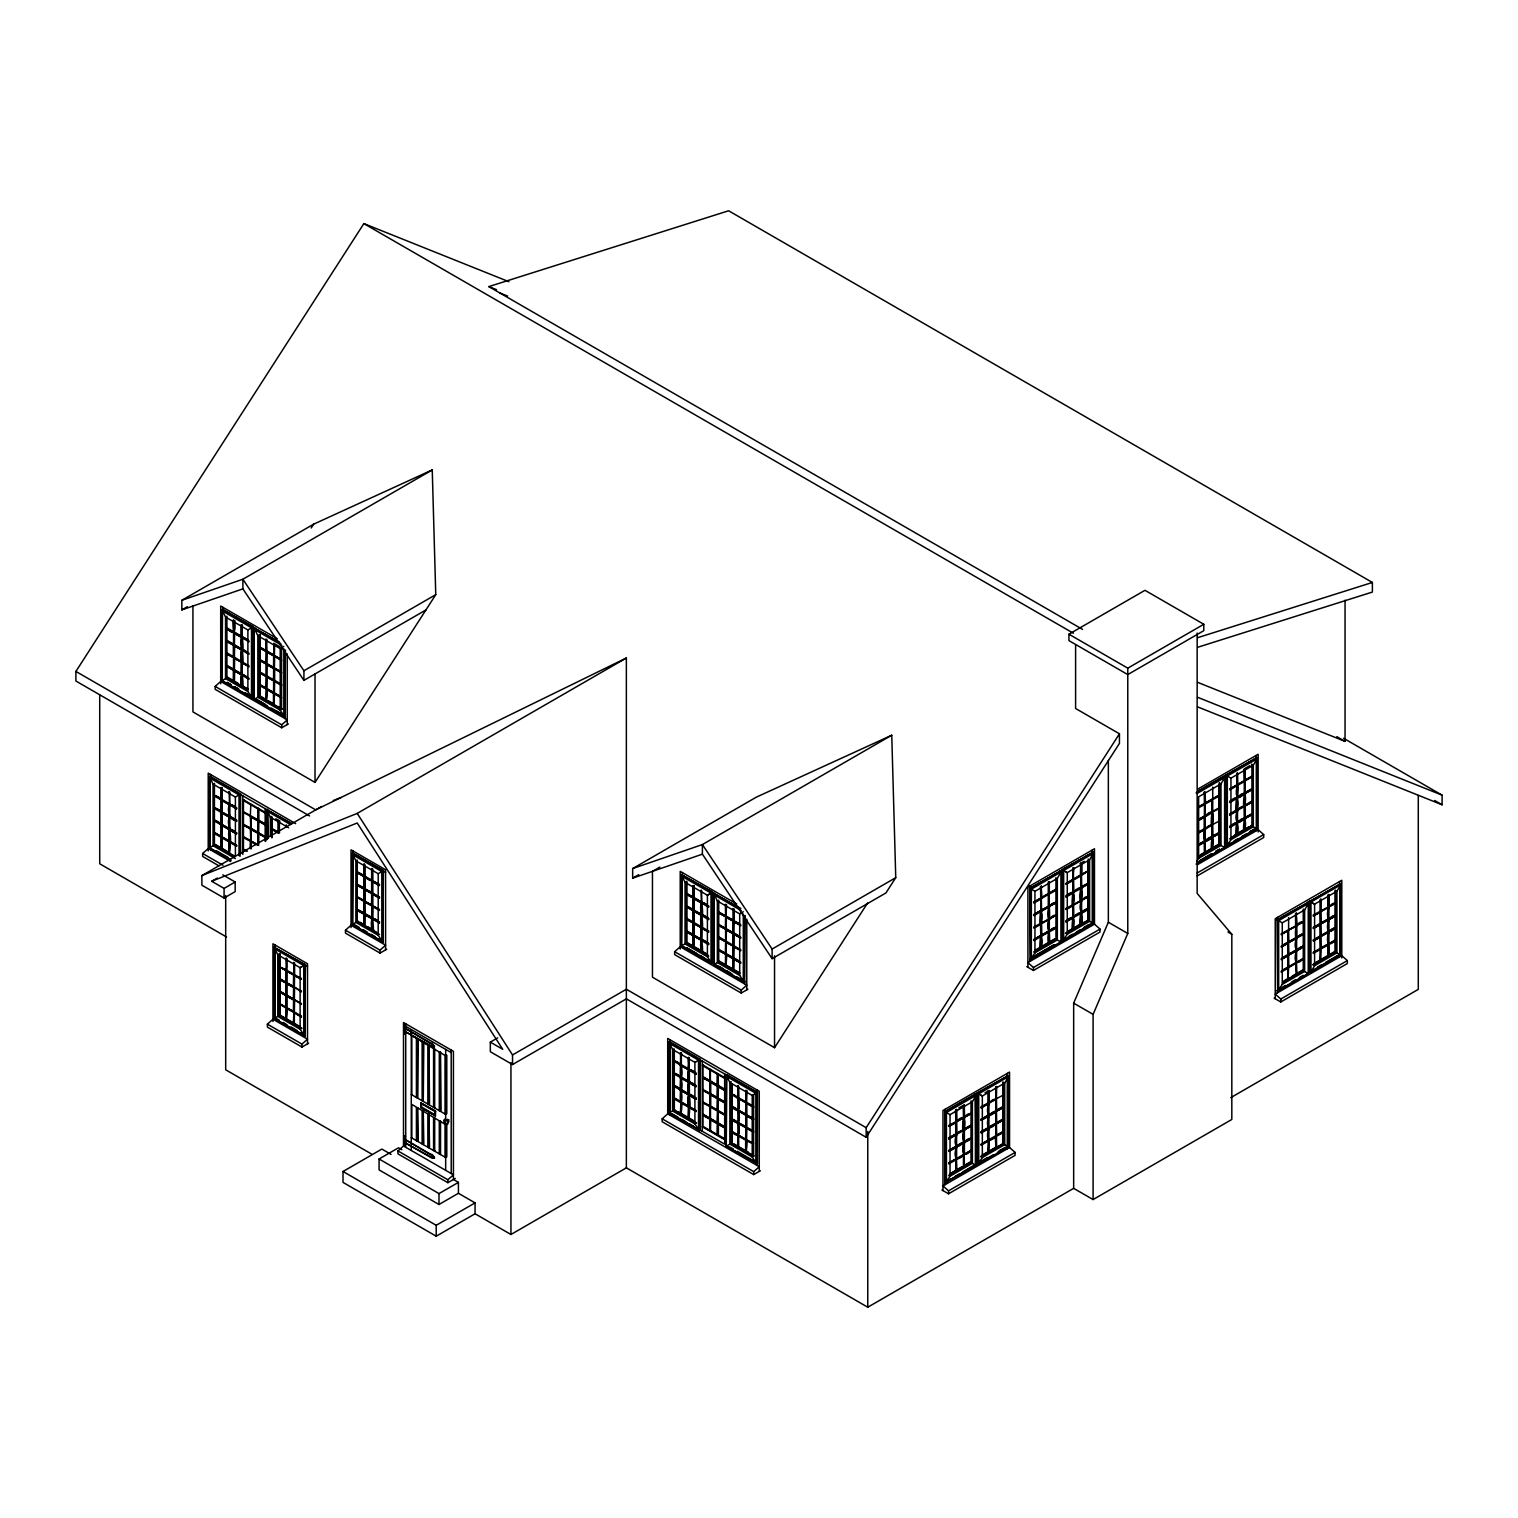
<?xml version="1.0" encoding="UTF-8"?>
<svg xmlns="http://www.w3.org/2000/svg" width="1518" height="1518" viewBox="0 0 1518 1518"><rect width="100%" height="100%" fill="white"/><g stroke="black" fill="none" stroke-linecap="round" stroke-linejoin="round"><path stroke-width="1.5" d="M231.115 860.383L209.427 847.86L210.053 776.324L240.622 793.971L240.622 853.685M251.077 696.876L221.932 680.747L222.539 609.23L253.108 626.877L252.5 698.394L221.932 680.747L221.932 609.572L253.108 626.877L247.889 629.951L247.889 691.506L252.5 698.394L252.5 627.219L251.495 627.807L251.495 697.825M285.422 650.121L284.796 717.046L254.227 699.4L254.227 628.224L279.293 642M266.732 838.923L266.732 809.758L291.817 823.515M304.795 1034.859L305.346 1035.826L274.151 1018.521L274.151 947.327L305.346 964.632L304.738 1036.168L274.151 1018.521L274.151 947.327L307.509 966.321M382.878 940.875L383.428 941.843L352.233 924.538L352.859 853.002L383.428 870.649L382.821 942.204L352.233 924.538L352.233 853.344L383.428 870.649L378.21 873.723L378.21 935.297L382.821 942.204L382.821 870.99L381.815 871.579L381.815 941.615M669.552 1041.614L668.945 1113.149L669.552 1041.614L700.121 1059.26L700.121 1130.455L668.945 1113.149L668.945 1041.955L757.046 1092.58M682.607 875.488L682.056 874.52L681.43 946.056L681.43 874.861L712.606 892.167L711.999 963.702L681.43 946.056L681.43 874.861L712.606 892.167L707.407 895.24L707.407 956.814L711.999 963.702L712.056 892.489L711.012 893.096L711.012 963.114M744.921 915.411L744.313 982.355L713.745 964.708L713.745 893.514L740.841 908.466M726.249 1146.242L726.875 1074.706L757.444 1092.353L757.444 1163.547L726.249 1146.242L726.249 1075.048L729.854 1082.505L729.854 1144.098L726.249 1146.242L757.444 1163.547L756.875 1162.579M946.435 1182.503L946.435 1112.504L944.822 1111.555L975.391 1093.909L975.998 1165.445L944.822 1182.75L944.822 1111.574L950.04 1114.648L950.04 1176.203L945.429 1183.091M978.73 1163.851L978.73 1093.833L977.137 1092.903L1008.313 1075.617L1008.313 1146.792L977.744 1164.439L977.118 1092.922L982.336 1095.996L982.336 1157.551L977.744 1164.439L977.744 1093.264M1031.348 959.167L1031.348 889.168L1029.754 888.22L1060.93 870.934L1060.93 942.109L1030.361 959.755L1029.754 888.239L1034.953 891.313L1034.953 952.868L1030.361 959.755L1030.361 888.58L1060.93 870.934M1063.663 940.515L1063.663 870.516L1062.069 869.567L1093.226 852.281L1093.226 923.456L1062.657 941.103L1062.05 869.586L1067.268 872.66L1067.268 934.215L1062.657 941.103L1062.6 869.89L1093.226 852.281M1227.341 846.019L1227.341 776.002L1225.747 775.072L1256.904 757.786L1256.904 828.961L1226.335 846.608L1225.728 775.072L1230.946 778.165L1230.946 839.72L1226.335 846.608L1226.335 775.432L1256.904 757.786M1278.668 990.685L1278.668 920.667L1277.074 919.737L1308.25 902.451L1308.25 973.626L1277.682 991.273L1277.074 919.737L1282.274 922.83L1282.274 984.385L1277.682 991.273L1277.682 920.098M1309.806 901.294L1309.977 972.621L1310.983 972.032L1310.983 902.015L1309.37 901.085L1309.977 972.621L1340.546 954.974L1340.546 883.799L1309.92 901.407M209.427 776.666L209.427 847.86L213.032 845.716L213.032 784.123L209.446 776.666L291.57 823.838M221.932 680.747L225.537 678.603L225.537 617.029L221.932 609.572M254.227 628.224L254.227 699.4L257.832 697.255L257.832 635.7L254.246 628.224L280.735 643.518M270.356 836.171L270.356 817.215L266.751 809.758L266.732 839.606M274.151 1018.502L277.775 1016.377L277.775 954.784L274.17 947.327M352.233 924.538L355.857 922.394L355.857 860.82L352.252 853.344M668.945 1113.149L672.55 1111.005L672.55 1049.431L668.945 1041.955M681.43 946.037L685.035 943.892L685.035 882.337L681.449 874.88M713.745 893.514L713.745 964.708L717.35 962.545L717.35 900.99L713.745 893.533L740.234 908.827M447.544 1119.468L447.886 1121.157M448.759 1121.821L447.412 1119.468M391.094 1154.401L381.853 1149.069L343.011 1171.498L343.011 1182.389L436.216 1236.202L475.058 1213.774L510.94 1234.495L626.365 1167.835L867.765 1307.226L1073.662 1188.347L1073.662 1003.151L1108.349 922.242L1108.349 760.461M1073.662 1188.347L1093.093 1199.562L1093.093 1014.366L1127.779 933.456L1127.779 668.167L1203.793 624.278L1203.793 630.672L1127.779 674.58L1068.938 640.615L1068.938 634.201L1144.97 590.312L1203.793 624.278M1059.754 871.56L1060.323 870.573M1030.305 958.446L1029.754 959.414L1060.93 942.109L1057.325 939.965L1057.325 878.391L1060.93 872.091L1031.348 889.168M1092.068 852.907L1092.618 851.921L1093.226 923.456L1087.856 920.288L1065.503 933.191M1088.235 858.941L1088.235 920.515L1065.883 933.418L1067.268 934.215L1089.62 921.312L1089.62 859.738L1093.226 853.439L1063.663 870.516M1062.6 939.794L1062.05 940.762L1090.588 924.291M974.841 1094.895L975.391 1093.909L975.391 1165.103L944.822 1182.75L945.372 1181.782M1007.136 1076.243L1007.705 1075.256L1007.705 1146.432L997.516 1152.333M1007.705 1146.432L1004.707 1144.648L1004.707 1083.074L1008.313 1076.774L978.73 1093.833M977.687 1163.13L977.118 1164.097L993.436 1154.686M1223.432 777.045L1224.609 776.438L1224.609 847.613L1196.07 864.084M1196.829 861.522L1198.632 858.372L1198.632 796.817L1221.003 783.895L1224.609 777.596L1197 793.516M1255.747 758.393L1256.297 757.425L1256.297 828.6L1225.728 846.266L1226.278 845.279M1307.074 903.058L1307.643 902.09M1277.074 990.931L1277.625 989.945M1339.388 884.406L1339.939 883.438L1339.939 954.613L1309.37 972.279L1309.92 971.292M1310.983 972.032L1314.588 965.733L1314.588 904.159L1309.977 901.445M309.558 815.944L75.9 681.032L75.9 671.43L363.865 223.601L508.947 281.703M311.209 527.979L313.657 524.165L432.25 469.935L435.761 594.658L315.023 782.396L192.938 711.904L192.938 605.834M652.455 871.123L652.455 977.194L774.541 1047.686L867.594 902.982M895.753 877.67L885.924 892.964L772.112 958.674L702.398 854.16L702.398 844.558L891.749 735.224L895.753 877.67L772.112 949.054L772.112 958.674M497.733 1037.857L490.333 1042.126L490.333 1051.746L512.534 1064.554L626.365 998.844L866.171 1137.286L866.171 1127.684L1119.449 733.801L1075.598 708.489L1075.598 645.283M866.171 1137.286L1119.449 743.403L1119.449 733.801M281.722 727.767L215.158 689.343L215.158 686.402L220.698 681.449L287.263 719.893L281.722 724.826L281.722 727.767L288.382 723.915M218.934 865.848L202.653 856.437L202.653 853.495L208.213 848.562L230.679 861.541M380.05 953.095L345.478 933.134L345.478 930.192L351.019 925.24L385.591 945.202L380.05 950.154L380.05 953.095L386.711 949.243M301.968 1047.059L267.396 1027.098L267.396 1024.157L272.936 1019.223L307.509 1039.185L301.968 1044.118L301.968 1047.059L308.628 1043.227M455.267 1178.423L447.867 1182.693L397.944 1153.87L397.944 1150.929L403.503 1145.995L403.503 1022.506L453.427 1051.329L453.427 1179.505L458.417 1182.389L458.417 1193.281L438.987 1204.495L379.083 1169.904L379.083 1158.993L398.494 1147.779L401.834 1149.714M741.22 993.057L674.656 954.632L674.656 951.691L680.216 946.758L746.78 985.182L741.22 990.115L741.22 993.057L747.881 989.224M447.867 1182.693L447.867 1179.752L453.427 1174.818L403.503 1145.995M760.385 1170.757L753.725 1174.59L662.171 1121.745L662.171 1118.804L667.711 1113.851L667.711 1038.426L759.266 1091.29L759.266 1171.384M753.725 1174.59L753.725 1171.649L759.266 1166.716L667.711 1113.851M283.809 646.459L280.204 648.603L280.204 710.158L284.796 717.046L284.796 650.463M235.404 856.247L235.404 797.045L240.622 793.971L239.009 794.901L209.427 777.823M304.738 964.974L300.128 967.706L300.128 1029.28L304.738 1036.168L305.346 964.632L303.733 965.562L274.17 948.484M744.313 915.771L744.313 982.355L739.702 975.467L739.702 913.893L743.308 911.749M668.945 1043.113L698.527 1060.19L700.121 1059.26L694.902 1062.334L694.902 1123.927L699.513 1130.815L699.741 1059.488M756.875 1092.675L756.818 1163.889L752.226 1157.001L752.226 1095.427L757.444 1092.353L755.831 1093.283L726.249 1076.205M432.25 469.935L242.88 579.25L242.88 588.87L181.837 609.875L181.837 600.274L313.657 524.165M181.837 609.875L187.397 606.688M233.544 631.981C230.243 599.174 241.685 646.288 226.884 627.845L247.529 639.761M234.322 632.437L234.569 620.691L234.322 632.437L249.009 640.9M241.324 624.866L241.324 636.459L241.324 624.866L242.349 625.169L242.102 636.915L242.102 625.321M233.791 632.74L226.637 628.888L233.791 632.74L233.791 644.334L226.637 640.482L247.529 652.247M234.322 633.329L241.571 637.218L241.571 648.812L241.324 637.37L234.322 633.329L234.322 644.922L249.009 653.404M242.349 637.674C245.745 669.647 234.645 626.118 247.529 640.653M233.544 645.378L233.544 656.971L233.544 645.378L226.637 641.374L233.791 645.226M234.322 644.922L234.569 633.177M234.322 645.814L241.571 649.704L241.324 661.45L241.324 649.856L234.322 645.814L234.322 657.408L234.569 645.681M226.884 652.835L249.009 665.89M242.349 650.159C245.745 682.132 234.645 638.604 247.529 653.157M233.791 657.711L226.637 653.879L233.791 657.711L233.791 669.324L226.637 665.472L247.529 677.237M234.322 658.319L241.571 662.209L241.324 673.935L234.322 669.912L234.322 658.319L241.571 662.209M273.866 654.979L273.866 643.385L273.866 654.979L258.952 646.649L281.304 659.552L274.397 655.567L274.644 643.822M266.105 651.393L258.952 647.541L266.105 651.393L265.859 663.119L258.952 659.135L281.304 672.057L274.397 668.053L274.644 656.326L281.551 660.311L274.644 656.326M249.009 678.375L242.102 674.39L242.102 662.797L247.529 665.643M266.105 650.482L265.859 639.04L266.637 651.089L266.883 639.344M233.544 670.349L233.544 681.962L233.544 670.349L226.637 666.364L233.791 670.216M234.322 669.912L234.569 658.167M234.322 670.804L241.571 674.694L241.324 686.44L241.324 674.846L234.322 670.804L234.322 682.398L234.569 670.652M266.637 651.981L273.866 655.871L273.619 667.616L266.637 663.575L266.637 651.981L273.866 655.871M266.105 663.878L258.952 660.045L266.105 663.878L266.105 675.472M242.102 674.39L242.349 662.645M242.349 675.149C245.745 707.122 234.645 663.594 247.529 678.129M266.637 663.575L266.883 651.829M266.637 664.467L273.866 668.356L273.619 680.102L273.619 668.508L266.637 664.467L266.637 676.06L266.883 664.334M266.105 676.364L258.952 672.531L266.105 676.364L265.859 688.109L258.952 684.125L281.304 697.028L274.397 693.043L274.644 681.297L281.551 685.301L274.644 681.297M274.644 668.812L281.551 672.797L274.644 668.812L274.644 680.406M266.637 676.971L273.866 680.861L273.619 692.606L266.637 688.565L266.637 676.971L273.866 680.861M266.105 688.868L258.952 685.016L266.105 688.868L265.859 700.614C268.231 694.713 266.295 676.99 266.637 701.05M266.637 688.565L266.883 676.819M254.227 699.4L285.422 716.705L284.853 715.737M264.132 698.318L260.052 695.984L257.832 697.255L280.204 710.158L281.589 709.361L281.589 647.806L280.204 648.603L257.832 635.7L259.217 634.885L259.217 696.458L281.589 709.361M425.932 609.951L303.923 680.368L303.923 670.766L435.761 594.658M273.619 693.498L273.619 705.092L273.619 693.498L266.637 689.457M274.644 693.802L281.551 697.787L274.644 693.802L273.619 705.092M221.059 799.967C219.028 828.752 228.098 794.92 214.152 795.982L214.399 794.939M214.152 795.982L221.305 799.834M228.82 791.96L229.844 792.263L229.597 804.009L229.085 791.827M221.837 800.422L229.085 804.312L228.82 816.058L228.82 804.464L221.837 800.422L221.837 812.016L229.085 815.906M221.059 812.472C219.028 841.257 228.098 807.424 214.152 808.487L214.399 807.443L221.305 811.428M214.152 808.487L221.305 812.32M236.77 820.346C226.41 821.599 224.873 794.882 236.77 808.752M243.829 799.55L242.785 800.157L265.195 813.098M221.837 812.927L229.085 816.817L228.82 828.562L228.82 816.95L221.837 812.927L221.837 824.521L229.085 828.411M221.059 824.957C219.028 853.761 228.098 819.91 214.152 820.972L214.399 819.929L221.305 823.932M214.152 820.972L221.305 824.824M250.849 804.369L250.337 815.375M236.77 832.851C226.41 834.103 224.873 807.367 236.77 821.257M243.165 811.523L265.783 824.293L243.165 812.415M221.837 825.413L229.085 829.302L228.82 841.048L228.82 829.454L221.837 825.413L221.837 837.006L222.083 825.261M221.305 837.31L221.059 849.055L221.305 837.31L214.152 833.477L214.399 832.433L236.77 845.336M250.849 816.855L258.098 820.745L257.851 832.49L257.851 820.896L250.849 816.855L250.849 828.449L258.098 832.357M229.844 829.758C233.411 862.414 221.248 815.849 236.77 833.743M243.165 824.919L250.337 828.771L243.165 824.919C251.874 827.784 250.849 831.997 250.337 816.267M221.837 849.511C221.495 825.45 223.431 843.154 221.059 849.055M209.427 847.86L230.432 859.283M258.876 820.308L258.876 808.696L257.851 808.392L257.851 820.005L258.098 808.259M258.876 821.2L265.783 825.185L258.876 821.2L258.629 832.946L265.536 836.93L243.165 824.027M228.82 853.552L229.085 841.807L228.82 853.552C231.191 847.651 229.275 829.929 229.597 853.989M250.849 829.359L258.098 833.249L258.098 844.843L250.849 840.953L250.849 829.359L258.098 833.249M250.091 848.353L250.337 841.257L243.165 837.405C251.874 840.289 250.849 844.501 250.337 828.771M278.363 820.574L278.363 832.168L278.363 820.574L279.388 820.877L279.388 832.471M258.876 833.705L265.783 837.689L258.876 833.705L258.629 845.431M278.363 833.059L271.456 829.075L271.703 828.031M271.456 829.075L278.61 832.908M250.849 848.809L251.115 841.712L251.115 848.657M243.43 849.757L247.282 851.105M222.804 874.861L235.176 881.996L235.176 891.616L224.076 898.03L201.875 885.203L201.875 875.601L321.607 806.475M235.176 881.996L224.076 888.409L211.704 881.275L217.264 878.068M201.875 875.601L357.204 813.401L626.365 657.996L626.365 1167.835M364.111 875.62L356.958 871.768L364.111 875.62L364.111 864.008M364.111 876.512L356.958 872.66L364.111 876.512L364.111 888.106L356.958 884.273L364.111 888.106M364.889 876.057C366.901 847.215 357.85 881.237 371.891 880.098L371.891 868.505M364.643 877.1L371.891 880.99L371.644 892.736L364.643 888.694L364.643 877.1L371.891 880.99M364.643 876.209L371.891 880.098M372.422 869.093L372.422 880.687L379.576 884.539M379.329 897.176L372.422 893.191L372.422 881.597L379.576 885.43M364.111 888.998L356.958 885.165L364.111 888.998L364.111 900.61L356.958 896.759L364.111 900.61M364.643 888.694L371.891 892.603M364.643 889.605L371.891 893.495L371.644 905.24L364.643 901.199L364.643 889.605L371.891 893.495M357.204 897.517L364.111 901.502L364.111 913.096L356.958 909.263L364.111 913.096M372.422 893.191L379.576 897.024M379.329 909.68L372.422 905.677L372.422 894.083L379.576 897.935M364.111 901.502L363.865 913.248M364.643 901.199L371.891 905.089M364.643 902.09L364.889 913.551L371.891 917.593L371.891 905.98L364.643 902.09L364.643 913.703L371.891 917.593M371.891 905.98L371.644 917.726M372.422 905.677L379.576 909.529M379.329 922.166L372.422 918.181L372.669 906.436L372.669 918.029L379.576 922.033M363.865 914.14L363.865 925.733L363.865 914.14L356.958 910.155L364.111 914.007M364.643 914.595L371.891 918.485L371.644 930.23L371.644 918.637L364.643 914.595L364.643 926.189L364.889 914.443M286.029 970.495L278.876 966.643L286.029 970.495L285.782 982.241L278.876 978.237L285.782 982.241M358.058 921.103L355.857 922.394L378.21 935.297M372.669 918.94C376.217 951.596 364.054 905.013 379.576 922.925M286.56 958.579L286.56 970.192L286.807 958.446M286.56 971.084L293.809 974.973L293.562 986.719L286.56 982.677L286.56 971.084L293.809 974.973M286.029 982.981L278.876 979.148L286.029 982.981L285.782 994.726L278.876 990.742L285.782 994.726M301.513 966.909L300.128 967.706L277.775 954.784L279.16 953.987L279.16 1015.58L301.513 1028.483L300.128 1029.28L277.775 1016.377L279.995 1015.087L300.317 1026.832M293.809 974.082L293.809 962.488L293.809 974.082L286.56 970.192M294.587 962.924L294.587 974.518M301.494 979.414L294.34 975.562L301.247 978.655M286.56 982.677L293.809 986.567M286.56 983.569L293.809 987.478L293.562 999.205L286.56 995.182L286.56 983.569L293.809 987.478M286.029 995.485L278.876 991.634L286.029 995.485L285.782 1007.231L278.876 1003.227L285.782 1007.231M301.494 991.899L294.34 987.174L301.494 991.007M286.56 995.182L293.809 999.072M286.56 996.074L293.809 999.964L293.562 1011.709L286.56 1007.667L286.56 996.074L293.809 999.964M286.56 1020.172C286.238 996.112 288.154 1013.815 285.782 1019.716L286.029 1007.971L279.122 1003.986M301.494 1004.404L294.34 999.66L301.494 1003.512M286.56 1007.667L293.809 1011.557M293.562 1024.214L293.809 1012.468L293.562 1024.214L294.587 1024.517M301.247 1017.041L294.34 1012.164L301.494 1015.997M702.398 854.16L632.664 878.163L632.664 868.562L756.325 797.159L891.749 735.224M632.664 878.163L638.774 874.653M652.455 871.351L659.856 867.082M405.477 1025.276C403.807 1020.475 403.503 1036.946 405.477 1033.606M693.84 897.726L694.087 885.981L693.84 897.726L708.508 906.189M428.968 1045.541L429.518 1103.738L427.848 1104.041L427.848 1045.541L428.968 1045.541L428.968 1104.687M701.601 890.611L701.601 902.204L701.069 890.022M434.471 1045.978C434.603 1048.786 433.446 1042.316 430.467 1042.885L405.135 1028.293L429.537 1042.885M708.754 906.056L686.155 893.286L693.309 897.138L693.309 885.544M693.309 898.03L686.155 894.178L693.309 898.03L693.309 909.624L686.155 905.772L708.754 918.542M693.84 898.618L701.069 902.508L701.069 914.102L700.823 902.66L693.84 898.618L693.84 910.212L708.508 918.694M708.792 894.444L707.407 895.24L685.035 882.337L686.819 881.313L686.819 942.868L707.141 954.613M440.391 1052.145L440.96 1110.322L439.29 1110.645L439.29 1052.145L440.391 1052.145L440.391 1111.29M701.847 902.963C705.415 935.619 693.252 889.055 708.754 906.948M693.062 910.667L693.062 922.261L693.062 910.667L686.155 906.682L693.309 910.515M693.84 910.212L694.087 898.485M693.84 911.123L701.069 915.012L700.823 926.739L700.823 915.145L693.84 911.123L693.84 922.716L694.087 910.971M686.402 918.124L708.754 931.046M701.847 915.449C705.415 948.105 693.252 901.54 708.754 919.434M693.309 923.02L686.155 919.168L693.309 923.02L693.309 934.614L686.155 930.762L708.754 943.532M726.401 904.633L726.135 916.379L726.401 904.633L725.357 904.33L725.623 915.79M693.84 923.608L701.069 927.498L700.823 939.244L693.84 935.202L693.84 923.608L701.069 927.498M733.384 920.269L733.384 908.675L733.384 920.269L718.45 911.938L740.822 924.841M725.623 916.682L718.45 912.83L725.623 916.682L725.357 928.428L718.45 924.443L739.342 936.208M708.508 943.684L701.601 939.68L701.601 928.086L708.754 931.938M693.062 935.657L693.062 947.251L693.062 935.657L686.155 931.673L693.309 935.505M693.84 935.202L694.087 923.456M693.84 936.094L701.069 939.984L700.823 951.729L700.823 940.135L693.84 936.094L693.84 947.687L694.087 935.961M726.135 917.27L733.384 921.16L733.137 932.906L726.135 928.864L726.135 917.27L733.384 921.16M725.623 929.168L718.45 925.335L725.623 929.168L725.623 940.762M701.601 939.68L701.847 927.953M739.342 924.614L733.915 921.768L740.822 925.752M420.865 1102.979L435.59 1111.157L435.305 1115.939L420.865 1107.59L420.865 1102.979L435.59 1111.157M701.847 940.439C705.415 973.095 693.252 926.53 708.754 944.424M726.135 928.864L726.401 917.138M417.526 1107.704L418.095 1140.322L416.425 1140.644L416.425 1107.704L417.526 1107.704L417.526 1141.289M726.135 929.775L733.384 933.665L733.137 945.391L733.137 933.798L726.135 929.775L726.135 941.369L726.401 929.623M420.865 1107.59L435.59 1115.787M512.534 1064.554L512.534 1054.953L626.365 989.243L866.171 1127.684M725.623 941.672L718.45 937.82L725.623 941.672L725.357 953.399L718.45 949.414L739.342 961.179M423.256 1111.005L423.807 1143.623L422.137 1143.946L422.137 1111.005L423.256 1111.005L423.256 1144.591M740.822 937.346L734.162 933.209M739.342 937.099L733.915 934.253L740.822 938.238M726.135 942.261L733.384 946.15L733.137 957.896L726.135 953.854L726.135 942.261L733.384 946.15M428.968 1114.307L429.518 1146.925L427.848 1147.247L427.848 1114.307L428.968 1114.307L428.968 1147.874M725.623 954.158L718.45 950.325L725.623 954.158L725.357 965.903C727.729 960.002 725.813 942.298 726.135 966.34M405.477 1136.527C403.807 1131.726 403.503 1148.177 405.477 1144.857M734.162 945.695L734.162 934.101M739.342 949.585L733.915 946.739L740.822 950.723M726.135 953.854L726.401 942.109M440.391 1120.91L440.391 1153.851L439.29 1153.851L439.29 1120.91L440.391 1120.91L440.391 1154.477M713.745 964.708L744.921 981.994L744.37 981.026M447.032 1119.677L448.816 1119.81L448.398 1122.03M418.076 1139.031L416.9 1139.752L418.095 1140.322M733.137 958.788L733.137 970.381L733.137 958.788L726.135 954.746M740.822 962.336L734.162 958.2M739.342 962.089L733.915 959.243L740.822 963.228M733.137 970.381L734.162 970.685M434.471 1157.209C434.603 1160.037 433.446 1153.566 430.467 1154.135L405.135 1139.544L429.537 1154.135M681.335 1053.226L681.335 1064.82L680.557 1052.771L680.557 1064.365L681.601 1053.075M379.083 1158.993L438.987 1193.584L458.417 1182.389M680.557 1065.275C678.546 1094.061 687.597 1060.209 673.65 1061.272L673.897 1060.247M673.65 1061.272L680.823 1065.124M689.115 1057.704L689.115 1069.298L688.337 1057.249L688.337 1068.862L689.362 1057.572M681.335 1065.712L688.584 1069.602L688.337 1081.347L688.337 1069.754L681.335 1065.712L681.335 1077.325L688.584 1081.214M680.557 1077.761C678.546 1106.546 687.597 1072.714 673.65 1073.776L673.897 1072.733L680.823 1076.717M673.65 1073.776L680.823 1077.628M696.307 1061.537L694.902 1062.334L672.55 1049.431M696.269 1085.655C685.927 1086.888 684.371 1060.171 696.269 1074.042M703.346 1064.839L702.284 1065.446L724.712 1078.387M681.335 1078.216L688.584 1082.106L688.337 1093.852L688.337 1082.258L681.335 1078.216L681.335 1089.81L688.584 1093.7M680.557 1090.266C678.546 1119.051 687.597 1085.199 673.65 1086.281L673.897 1085.237L680.823 1089.222M673.65 1086.281L680.823 1090.114M343.011 1171.498L436.216 1225.311L475.058 1202.882L475.058 1213.774M710.367 1069.659L710.367 1081.252L709.589 1069.203M696.269 1098.14C685.927 1099.393 684.371 1072.676 696.269 1086.546M1197.645 789.189L1258.156 754.256L1258.156 831.978M702.682 1077.723L709.836 1081.556L702.682 1077.723L702.929 1076.679L725.3 1089.582M1197.512 791.371L1224.001 776.077M1064.46 868.638L1092.258 852.585M1197.778 791.656L1255.936 758.089L1255.936 755.528M1196.089 792.908L1224.609 776.438M681.335 1090.702L688.584 1094.611L688.337 1106.337L688.337 1094.744L681.335 1090.702L681.335 1102.315L681.601 1090.569M1227.341 776.002L1256.904 758.943L1253.299 765.243L1253.299 826.817L1256.297 828.6M680.823 1102.618L680.557 1114.364L680.823 1102.618L673.65 1098.766L673.897 1097.723L696.269 1110.645M1041.538 886.227L1040.76 898.276L1040.513 886.531C1042.885 892.432 1040.95 910.136 1041.291 886.095M1073.852 867.575L1073.074 879.624L1072.809 867.879L1073.587 879.036M1080.114 863.647L1084.175 861.294M1204.969 791.58C1204.628 815.64 1206.563 797.937 1204.191 792.035L1204.438 803.781L1199.258 806.76M1212.73 787.102L1212.73 798.696M1245.823 767.975L1249.883 765.622M1065.902 883.457L1080.588 874.994L1080.588 863.4L1081.613 863.097L1081.613 874.691L1081.613 863.097M718.128 1074.137L718.394 1085.598M1034.953 891.313L1057.325 878.391M1089.62 859.738L1067.268 872.66L1065.883 871.844M1230.946 778.165L1253.299 765.243L1251.534 764.218M709.836 1080.664L709.836 1069.07M710.367 1082.163L717.616 1086.053L717.369 1097.799L717.369 1086.186L710.367 1082.163L710.367 1093.757L717.616 1097.647M689.362 1095.047C692.91 1127.722 680.766 1081.139 696.269 1099.032M702.682 1090.209L709.836 1094.061L702.682 1090.209C711.373 1093.093 710.367 1097.305 709.836 1081.556M681.335 1114.8C681.013 1090.74 682.929 1108.463 680.557 1114.364M1033.606 902.109L1055.959 889.206L1056.205 890.25L1049.052 894.102L1049.299 905.829L1049.052 894.102M1081.366 874.539L1088.52 870.706L1081.366 875.45L1081.366 887.043L1088.52 884.083C1074.573 883.021 1083.643 916.853 1081.613 888.087M1199.011 806.627L1219.637 794.711L1219.884 795.755L1212.73 799.588L1212.73 811.2M1229.58 788.962L1244.513 780.631L1244.267 768.905L1244.267 780.499M1245.045 768.45L1245.045 780.043L1252.198 776.21L1229.846 789.113M674.77 1109.734L672.55 1111.005L694.902 1123.927L696.307 1123.111L673.935 1110.208L673.935 1048.615M1033.853 902.261L1040.76 898.276M1041.538 897.821L1056.205 889.358M1066.167 883.609L1088.52 870.706M1205.216 803.326L1219.884 794.863M1033.853 903.153L1040.76 899.168L1040.76 910.762L1033.853 914.747M1049.299 906.739C1051.329 935.505 1042.278 901.673 1056.205 902.736L1041.291 910.174L1041.291 898.58L1048.274 894.538L1048.274 906.132M1065.902 884.368L1073.074 880.516L1073.074 892.11L1066.167 896.094M1073.852 891.673L1073.587 879.928L1080.835 876.038L1080.835 887.632L1073.587 891.521M1199.011 807.519L1204.438 804.673L1204.438 816.267L1199.258 819.265M1219.884 808.24L1204.969 815.678L1204.969 804.085L1212.199 800.195L1212.199 811.788L1212.199 800.195M1229.58 789.872L1236.753 786.02L1236.753 797.614L1229.846 801.599M1237.265 785.432L1244.513 781.542L1244.513 793.136C1228.897 811.181 1241.079 764.484 1237.531 797.159M1229.58 801.466L1252.198 788.696L1245.045 792.548L1245.045 780.935L1251.952 776.95M725.3 1090.493L718.128 1086.641L725.054 1090.626M731.24 1081.708L729.854 1082.505L752.226 1095.427M688.337 1118.842L688.584 1107.096L688.337 1118.842C690.709 1112.941 688.774 1095.218 689.115 1119.297M710.367 1094.649L717.616 1098.539L717.369 1110.284L717.369 1098.69L710.367 1094.649L710.367 1106.243L717.616 1110.132M709.836 1118.159L709.836 1106.546L702.682 1102.713C711.373 1105.578 710.367 1109.791 709.836 1094.061M1033.606 914.614L1056.205 901.844M1065.902 895.962L1088.52 883.191M1199.011 819.113L1219.884 807.348M1035.333 914.519C1048.217 899.965 1037.098 943.494 1040.513 911.521M1041.291 911.066L1048.521 907.176L1041.291 911.066L1041.538 922.811L1041.538 911.217M1049.052 906.588L1056.205 902.736M1065.902 896.853C1081.423 878.96 1069.26 925.525 1072.809 892.869M1073.587 904.007L1073.587 892.413C1089.222 874.368 1077.021 921.065 1080.588 888.391M1081.366 887.935L1088.52 884.083M1199.011 820.005L1204.438 817.158L1199.258 820.156M1212.199 812.68L1205.216 816.722L1205.216 828.316L1204.969 816.57C1220.586 798.525 1208.404 845.222 1211.952 812.528M1229.58 802.358C1245.102 784.464 1232.939 831.029 1236.487 798.373M1244.513 794.028L1237.531 798.07L1237.531 809.663L1237.265 797.918C1252.9 779.872 1240.699 826.57 1244.267 793.876M1245.045 793.44L1252.198 789.588L1245.045 793.44L1245.291 805.166L1245.291 793.572M738.659 1086.3L738.905 1097.761M1033.853 915.658L1040.76 911.673M1066.167 897.005L1073.074 893.02M1080.835 888.523L1073.587 892.413M1229.846 802.51L1236.753 798.506M725.3 1102.979L718.128 1099.127L725.054 1103.131M738.127 1135.692L737.881 1147.437L738.127 1135.692L730.974 1130.948C742.871 1144.838 741.315 1118.121 730.974 1119.354L730.974 1118.462C742.871 1132.333 741.315 1105.616 730.974 1106.869L730.974 1105.958C742.871 1119.848 741.315 1093.112 730.974 1094.364L731.221 1093.321M730.974 1094.364L738.127 1098.216M710.367 1107.153L710.367 1118.747L710.367 1107.153L717.616 1111.043L717.369 1122.789L717.616 1111.043M702.682 1115.199L709.836 1119.051L702.682 1115.199L702.929 1114.155L725.3 1127.077M1033.606 927.1L1056.205 915.24C1045.864 913.988 1044.308 940.705 1056.205 926.834L1056.205 927.726C1042.278 926.663 1051.329 960.496 1049.299 931.71M1065.902 908.447L1088.52 896.588C1078.178 895.335 1076.623 922.052 1088.52 908.181L1088.52 909.073C1074.573 908.011 1083.643 941.843 1081.613 913.058M1199.011 831.617L1219.884 820.745M1229.58 813.952L1251.952 801.049M1035.333 927.005L1040.76 924.158L1040.76 935.752L1033.853 939.737M1041.291 923.57L1048.521 919.68L1041.291 923.57L1041.538 935.297L1048.521 931.274L1048.274 919.529M1049.052 919.073L1056.205 915.24M1065.902 909.339L1073.074 905.506L1073.074 917.1L1066.167 921.084M1073.852 916.644L1073.587 904.918L1080.588 900.876L1080.835 912.622L1073.587 916.511M1081.366 900.421L1088.52 896.588M1199.011 832.509L1204.438 829.663L1199.258 832.642M1204.969 829.075L1212.199 825.166L1212.199 836.779C1200.188 850.763 1201.763 823.913 1212.199 825.166M1229.58 814.843L1236.753 811.01L1236.753 822.604L1229.846 826.589M1237.265 810.403L1244.513 806.513L1244.513 818.107C1232.483 832.111 1234.077 805.261 1244.513 806.513M1245.045 805.925L1252.198 802.092L1245.045 805.925L1245.045 817.519L1252.198 813.686L1229.58 826.437M738.905 1098.652L745.888 1102.694L738.905 1098.652L738.659 1110.398L745.888 1114.288L738.659 1110.398M1033.853 928.143L1040.76 924.158M1066.167 909.491L1073.074 905.506M1080.835 901.028L1073.587 904.918M1229.846 814.995L1236.753 811.01M730.974 1105.958L738.127 1109.81M730.974 1106.869L738.127 1110.702M710.367 1119.639L717.616 1123.529L717.369 1135.274L717.369 1123.681L710.367 1119.639L710.367 1131.233L710.614 1119.506M725.319 1077.97L702.967 1065.067L702.967 1126.641L723.688 1138.158M745.888 1101.802L745.888 1090.209M746.42 1103.282L753.573 1107.134L746.42 1103.282L746.42 1114.895L753.573 1118.728L746.42 1114.895M1033.606 939.604L1056.205 926.834M1065.902 920.952L1088.52 908.181M1199.011 844.103L1219.637 832.187L1219.884 833.23L1212.73 837.082L1219.884 833.23M1199.258 844.236L1204.438 841.257L1204.191 829.511M1212.73 836.171L1219.884 832.338M1035.333 939.49C1048.217 924.955 1037.098 968.484 1040.513 936.511M1041.291 936.056L1048.521 932.166L1041.291 936.056L1041.538 947.801L1041.538 936.208M1049.052 931.578L1056.205 927.726M1065.902 921.843C1081.423 903.95 1069.26 950.515 1072.809 917.859M1073.074 929.585L1073.587 917.403C1089.222 899.358 1077.021 946.056 1080.588 913.362M1081.366 912.925L1088.52 909.073M1199.011 844.995L1204.438 842.148L1199.258 845.146M1212.199 837.67L1205.216 841.693L1205.216 853.306L1204.969 841.56C1220.586 823.496 1208.404 870.212 1211.952 837.519M1229.58 827.348C1245.102 809.455 1232.939 856.019 1236.487 823.363M1244.513 819.018L1237.531 823.041L1237.531 834.653L1237.265 822.908C1252.9 804.844 1240.699 851.56 1244.267 818.866M1245.045 818.43L1252.198 814.578L1245.045 818.43L1245.291 830.156L1245.291 818.563M1033.853 940.629L1040.76 936.644M1066.167 921.976L1073.074 917.992M1080.835 913.513L1073.587 917.403M1229.846 827.481L1236.753 823.496M718.394 1123.092L718.128 1111.631L725.3 1115.483M738.905 1111.157L745.888 1115.199L738.905 1111.157L738.659 1122.903L745.888 1126.792L738.659 1122.903M725.3 1127.969L718.128 1124.136L725.054 1128.121M709.836 1130.644L709.836 1119.051M730.974 1118.462L738.127 1122.314M730.974 1119.354L738.127 1123.206M746.42 1115.787L753.573 1119.639L746.42 1115.787L746.42 1127.381L753.573 1131.233L746.42 1127.381M1034.783 950.42L1055.105 938.674M1069.108 930.591L1083.34 922.375M1200.491 854.748L1218.783 844.179L1224.609 847.613L1197.493 862.566M1234.817 834.919L1249.048 826.703M1035.219 950.666L1055.541 938.94L1057.325 939.965L1034.953 952.868M1198.897 856.171L1219.22 844.444L1219.22 782.871M1231.212 837.519L1251.534 825.792M1033.568 952.071L1055.94 939.168L1055.94 877.594M1199.277 856.399L1219.618 844.672L1219.618 783.098L1221.003 783.895L1221.003 845.469L1198.632 858.372M1229.561 838.923L1251.914 826.02L1251.914 764.446M1048.274 943.608L1049.299 943.304M1204.191 853.609L1205.216 853.306M1212.199 849.264L1212.73 837.082M718.394 1135.578L718.394 1123.984M738.905 1123.643L738.659 1135.388L745.642 1139.43L745.888 1127.684L738.905 1123.643L753.573 1132.124L746.42 1128.272L746.42 1139.885L753.573 1143.718L730.974 1130.948M1230.946 839.72L1253.299 826.817L1251.079 825.526M1034.232 956.188L1053.871 944.841M1084.213 927.327L1088.14 925.05M1199.865 860.554L1211.649 853.742M1215.576 851.484L1219.504 849.207M1249.864 831.693L1255.747 828.278M1034.1 956.435L1053.966 944.974M1059.925 941.539L1062.486 940.059L1062.486 869.776L1030.134 888.447L1030.134 885.886M1068.444 936.625L1072.41 934.329M1076.376 932.033L1080.342 929.756M1084.307 927.46L1090.266 924.026M1199.77 860.801L1211.687 853.913M1215.652 851.617L1219.637 849.321M1226.165 845.564L1230.13 843.268M1234.096 840.972L1238.062 838.695M1242.047 836.399L1246.012 834.103M1249.978 831.807L1255.936 828.373L1255.936 830.934M1027.914 967.251L1027.914 887.176L1094.478 848.752L1094.478 924.158L1027.914 962.583L1033.454 967.516L1033.454 970.457L1026.813 966.624M1197.816 864.482L1258.156 829.663L1263.697 834.596L1263.697 837.538L1197.133 875.962M1033.454 967.516L1100.019 929.092L1094.478 924.158M1197.133 873.021L1263.697 834.596M1033.454 970.457L1100.019 932.033L1100.019 929.092M745.642 1140.322L745.642 1151.934C748.013 1146.033 746.097 1128.31 746.42 1152.371M746.42 1139.885L746.666 1128.14M737.881 1147.437L738.905 1147.741M753.611 1094.63L753.611 1156.204L752.226 1157.001L729.854 1144.098L732.074 1142.807L732.074 1083.605M945.202 1111.783L1008.313 1075.617M1340.546 883.799L1277.454 919.965L1277.454 917.403M946.435 1112.504L975.998 1095.427L972.393 1101.726L972.393 1163.3L975.391 1165.103M1278.668 920.667L1308.25 903.608L1304.645 909.908L1304.645 971.482L1308.25 973.626L1279.105 989.755M1310.983 902.015L1340.546 884.956L1336.941 891.256L1336.941 952.83L1339.939 954.613M958.807 1107.969L962.867 1105.635M985.011 1092.846L989.091 1090.493M1288.611 917.593L1288.611 929.187M1295.594 925.164L1295.594 913.57C1297.966 919.472 1296.049 937.175 1296.372 913.115M988.92 1090.911L988.92 1102.504L988.92 1090.911L987.895 1091.214L987.895 1102.808M1296.619 913.267L1295.594 913.57M950.04 1114.648L972.393 1101.726L971.008 1100.929L971.008 1162.503L948.655 1175.406L950.04 1176.203L972.393 1163.3L970.173 1162.01L966.112 1164.363M1004.707 1083.074L982.336 1095.996L980.951 1095.18M1282.274 922.83L1304.645 909.908L1303.26 909.111L1303.26 970.685L1282.919 982.412M948.674 1125.445L971.292 1113.586C957.346 1112.523 966.397 1146.356 964.385 1117.571M980.989 1106.793L1003.588 1094.933M1281.173 933.779L1303.526 921.768C1289.598 920.705 1298.649 954.537 1296.619 925.752M1313.222 914.974L1335.84 903.115C1325.499 901.863 1323.943 928.58 1335.84 914.709L1335.84 915.601C1325.499 914.367 1323.943 941.065 1335.84 927.194L1335.84 928.105C1325.499 926.853 1323.943 953.57 1335.84 939.699L1328.686 944.443L1328.933 956.169L1328.686 944.443M948.674 1126.356L955.828 1122.504L955.828 1134.098L948.921 1138.083M964.12 1154.913L964.385 1166.64L964.12 1154.913L971.292 1150.17C959.395 1164.04 960.932 1137.324 971.292 1138.576L971.292 1137.665C959.395 1151.555 960.932 1124.838 971.292 1126.071L956.606 1133.661L956.359 1121.916C971.975 1103.852 959.793 1150.568 963.342 1117.874M964.12 1117.438L971.292 1113.586M980.989 1107.704L988.142 1103.852L981.235 1107.836M988.673 1103.263L995.903 1099.374L995.903 1110.967C983.892 1124.971 985.467 1098.121 995.903 1099.374M1282.653 933.532L1288.08 930.686L1288.08 942.28L1281.173 946.264M1288.611 930.098L1295.841 926.208L1288.611 930.098L1288.858 941.824L1303.526 934.253C1293.184 933.02 1291.628 959.718 1303.526 945.847L1303.526 946.758C1293.184 945.505 1291.628 972.222 1303.526 958.351L1296.372 963.095L1296.619 974.822L1296.372 963.095M1296.372 925.601L1303.526 921.768M1313.222 915.885L1320.394 912.033L1320.394 923.627L1313.487 927.612M1321.172 923.172L1320.907 911.445L1327.908 907.403L1328.155 919.149L1320.907 923.039M1328.686 906.948L1335.84 903.115M948.921 1126.489L955.828 1122.504M956.359 1121.916L963.607 1118.026M1281.173 934.671L1288.08 930.686M1313.487 916.018L1320.394 912.033M1328.155 907.555L1320.907 911.445M948.674 1137.95L971.292 1125.18M980.989 1119.297L1003.341 1106.375L1003.588 1107.419L996.434 1111.271L1003.588 1107.419M1282.653 945.126L1303.526 933.361M1313.222 927.479L1335.84 914.709M981.235 1119.43L988.142 1115.445L987.895 1103.7M996.434 1110.379L1003.588 1106.527M948.674 1138.842L955.828 1134.99L955.828 1146.602L948.921 1150.587M956.359 1134.401L963.607 1130.512L963.607 1142.105C951.577 1156.109 953.152 1129.259 963.607 1130.512M964.12 1129.923L971.292 1126.071M980.989 1120.189L988.142 1116.337L981.235 1120.341M988.673 1115.749L995.903 1111.859L995.903 1123.453C983.892 1137.456 985.467 1110.607 995.903 1111.859M1282.653 946.018L1288.08 943.171L1288.08 954.765L1281.173 958.769M1288.611 942.583L1295.841 938.693L1288.611 942.583L1288.858 954.329L1295.841 950.287L1295.594 938.541M1296.372 938.105L1303.526 934.253M1313.222 928.371L1320.394 924.519L1320.394 936.113L1313.487 940.116M1321.172 935.676L1320.907 923.931L1327.908 919.889L1328.155 931.635L1320.907 935.524M1328.686 919.453L1335.84 915.601M948.921 1138.993L955.828 1134.99M1281.173 947.175L1288.08 943.171M1313.487 928.504L1320.394 924.519M1328.155 920.041L1320.907 923.931M948.674 1150.435L971.292 1137.665M980.989 1131.783L1003.341 1118.88L1003.588 1119.923L996.434 1123.756L1003.588 1119.923M1282.653 957.611L1303.526 945.847M1313.222 939.965L1335.84 927.194M981.235 1131.935L988.142 1127.95L987.895 1116.204M996.434 1122.865L1003.588 1119.013M948.674 1151.327L955.828 1147.494L955.828 1159.088L948.921 1163.073M956.359 1146.906L963.607 1143.016L963.607 1154.61C951.577 1168.594 953.152 1141.764 963.607 1143.016M964.12 1142.409L971.292 1138.576M980.989 1132.675L988.142 1128.842L981.235 1132.826M988.673 1128.254L995.903 1124.345L995.903 1135.957C983.892 1149.942 985.467 1123.092 995.903 1124.345M1282.653 958.522L1288.08 955.676L1288.08 967.27L1281.173 971.254M1288.611 955.069L1295.841 951.179L1288.611 955.069L1288.858 966.814L1295.841 962.773L1295.594 951.046M1296.372 950.591L1303.526 946.758M1313.222 940.856L1320.394 937.023L1320.394 948.617L1313.487 952.602M1321.172 948.162L1320.907 936.416L1327.908 932.394L1328.155 944.12L1320.907 948.029M1328.686 931.938L1335.84 928.105M948.921 1151.479L955.828 1147.494M1281.173 959.661L1288.08 955.676M1313.487 941.008L1320.394 937.023M1328.155 932.526L1320.907 936.416M948.674 1162.94L971.292 1150.17M980.989 1144.287L1003.341 1131.365L1003.588 1132.409L996.434 1136.261L996.681 1147.987C994.309 1142.086 996.244 1124.383 995.903 1148.443M1282.653 970.116L1303.526 958.351M1313.222 952.45L1335.84 939.699M981.235 1144.42L988.142 1140.435L987.895 1128.69M996.434 1135.35L1003.588 1131.517M948.674 1163.832L955.828 1159.98L955.828 1171.573L955.828 1159.98M956.359 1159.391L956.606 1171.137L956.359 1159.391L963.607 1155.502L963.607 1167.095L963.607 1155.502M980.989 1145.179L988.142 1141.327L988.142 1152.921L988.92 1140.891L988.92 1152.485M988.673 1140.739L995.903 1136.849M1281.173 972.146L1288.08 968.161L1288.08 979.755L1288.08 968.161M1288.08 979.755L1288.611 967.573L1295.594 963.532L1296.619 974.822M1313.222 953.361L1320.394 949.509L1320.394 961.103L1320.394 949.509M1320.394 961.103L1320.907 948.921L1328.155 945.031L1328.155 956.625L1328.155 945.031M949.851 1173.756L962.051 1166.716M982.165 1155.103L996.377 1146.887M1284.133 980.761L1288.194 978.408M1292.254 976.074L1302.425 970.192L1304.645 971.482L1282.274 984.385M1314.398 963.285L1334.72 951.539L1336.941 952.83L1314.588 965.733L1313.203 964.936L1335.555 952.033L1335.555 890.459M950.287 1174.002L970.609 1162.276M980.571 1156.526L1002.924 1143.623L1002.924 1082.049M1282.539 982.184L1302.861 970.457M1312.804 964.708L1335.176 951.805L1335.176 890.231L1336.941 891.256L1314.588 904.159L1313.203 903.362M947.194 1180.928L951.16 1178.632M955.145 1176.336L959.11 1174.04M963.076 1171.744L987.497 1157.456M999.28 1150.663L1005.352 1147.342M1279.446 989.11L1285.48 985.429M1291.363 982.222L1295.29 979.755M1299.294 977.63L1303.279 975.334M1307.245 973.057L1313.772 969.281M1317.738 966.985L1321.704 964.708M1325.688 962.412L1339.578 954.386L1339.578 956.947M942.982 1190.586L942.982 1110.512L1009.546 1072.088L1009.546 1147.494L942.982 1185.919L948.541 1190.852L948.541 1193.793L941.881 1189.96M948.541 1190.852L1015.087 1152.428L1009.546 1147.494M1280.775 999.034L1347.339 960.609L1341.798 955.657L1275.234 994.1L1280.775 999.034L1280.775 1001.975L1274.133 998.123M948.541 1193.793L1015.087 1155.369L1015.087 1152.428M1280.775 1001.975L1347.339 963.551L1347.339 960.609M1230.756 1097.647L1418.286 989.375L1418.286 795.47M1093.093 1199.562L1231.819 1119.468L1231.819 934.272L1197.152 893.419L1197.152 633.044M626.365 657.996L315.706 809.872L75.9 671.43M333.258 800.593L341.114 797.443M211.704 881.275L357.204 823.003L502.705 1049.28L490.333 1042.126M181.837 600.274L242.88 579.25L303.923 670.766M632.664 868.562L702.398 844.558L772.112 949.054M1082.505 629.363L488.815 286.598L728.621 210.774L1372.386 582.457L1372.386 592.058L1197.968 647.199M1197.569 637.712L1372.386 582.457M434.471 1046.984L431.529 1046.604L405.135 1031.557L433.389 1047.135M434.471 1158.215L431.529 1157.855L405.135 1142.807L433.389 1158.367M434.679 1107.343L433.579 1107.343L433.579 1048.843L434.679 1048.843L434.679 1107.988M434.679 1150.549L433.579 1150.549L433.579 1117.609L434.679 1117.609L434.679 1151.175M488.815 286.598L496.481 289.672M499.915 293.012L507.581 296.067M1197.626 682.341L1345.043 741.372L1345.043 600.198M1197.55 697.255L1442.1 795.166L1442.1 804.787L1197.55 706.857M430.125 1043.075L434.129 1046.168M430.125 1154.325L434.129 1157.418M1343.582 738.279L1442.1 795.166M1336.827 736.647L1345.043 741.372M1434.7 800.517L1442.1 804.787M363.865 223.601L1073.378 633.234M1068.938 634.201L1127.779 668.167M1245.045 780.043L1245.291 768.601M1245.045 780.935L1245.291 792.681M1244.513 781.542L1244.513 793.136M1236.753 786.02L1236.753 797.614M1244.513 818.107L1244.267 806.381M1204.969 804.085L1205.216 815.811M1236.753 822.604L1236.487 810.859M1212.73 823.686L1212.73 812.092M1204.191 828.619L1204.191 817.026M1212.199 836.779L1211.952 825.033M1320.907 910.534L1320.907 898.941M1328.155 919.149L1327.908 907.403M1320.394 923.627L1320.129 911.882M1328.155 931.635L1327.908 919.889M1320.394 936.113L1320.129 924.386M1328.155 944.12L1327.908 932.394M1320.394 948.617L1320.129 936.872M1295.594 937.65L1295.594 926.056M1288.08 942.28L1287.833 930.534M1288.08 954.765L1287.833 943.039M1227.948 932.014L1231.819 934.272M1288.08 967.27L1287.833 955.524M1080.588 874.994L1080.835 863.533M1081.366 875.45L1081.613 887.176M1080.835 876.038L1080.835 887.632M1073.074 880.516L1073.074 892.11M1108.349 922.242L1127.779 933.456M1048.274 893.647L1048.274 882.053M1080.835 912.622L1080.588 900.876M1041.291 898.58L1041.538 910.326M1073.074 917.1L1072.809 905.354M1040.76 899.168L1040.76 910.762M1048.274 918.637L1048.274 907.043M1040.76 935.752L1040.513 924.007M1073.662 1003.151L1093.093 1014.366M277.187 638.661L220.698 606.043L220.698 683.783M736.685 903.95L680.216 871.351L680.216 949.073M275.119 640.027L222.918 609.894L222.918 607.333M734.636 905.316L682.436 875.184L682.436 872.622M221.932 610.729L251.495 627.807M254.227 629.382L281.836 645.321M681.43 876.019L711.012 893.096M713.745 894.671L741.334 910.61M275.479 644.277L279.559 646.63M233.544 620.388L234.569 620.691M694.087 885.981L693.062 885.677L693.062 897.271M733.137 908.827L734.162 909.13L733.915 920.857L739.342 923.703M247.889 629.951L225.537 617.029L226.922 616.232L226.922 677.806L247.244 689.533M739.702 913.893L717.35 900.99L718.735 900.193L718.735 961.748L739.057 973.493M242.102 637.807L249.009 641.791M701.601 903.115L708.508 907.1M242.102 650.311L249.009 654.296M701.601 915.601L708.508 919.585M740.822 949.832L718.716 936.777L718.45 937.82M996.434 1097.875L996.681 1086.433M242.102 662.797L249.009 666.781M701.601 928.086L708.508 932.071M266.883 689.305L273.866 693.346M726.401 954.613L733.384 958.636M242.102 675.282L249.009 679.286M701.601 940.591L708.508 944.576M995.903 1110.967L995.656 1099.222M227.757 677.332L237.909 683.195M241.988 685.548L248.079 689.058M268.193 700.671L274.284 704.2M278.344 706.534L282.424 708.887M707.578 954.348L687.256 942.621L685.035 943.892L707.407 956.814L708.792 956.017L686.421 943.095L686.421 881.541M719.57 961.274L739.892 973M247.643 689.324L227.302 677.578L225.537 678.603L247.889 691.506M281.969 709.134L259.616 696.231L259.616 634.657M739.456 973.266L719.115 961.52L717.35 962.545L739.702 975.467M995.903 1123.453L995.656 1111.726M230.945 684.618L227.017 682.341L230.869 684.77M234.873 686.876L238.8 689.153L234.835 687.047M244.702 692.55L250.584 695.946M255.403 698.735L265.214 704.409M276.997 711.202L280.925 713.479M686.534 947.649L696.345 953.304M700.272 955.581L704.2 957.839M708.128 960.116L712.606 963.342L684.087 946.871M718.83 966.302L722.758 968.56M726.686 970.837L730.613 973.095M244.778 692.796L248.743 695.073M255.271 698.849L267.187 705.718M271.153 708.014L283.069 714.902M686.402 947.763L732.644 974.461M736.609 976.757L740.575 979.034M995.903 1135.957L995.656 1124.212M215.158 686.402L281.722 724.826M674.656 951.691L741.22 990.115M1002.487 1143.358L1004.707 1144.648L982.336 1157.551L980.951 1156.754L1003.322 1143.851L1003.322 1082.277M955.828 1134.098L955.581 1122.371M963.607 1142.105L963.342 1130.379M955.828 1146.602L955.581 1134.857M963.607 1154.61L963.342 1142.864M955.828 1159.088L955.581 1147.342M385.591 872.338L353.239 853.666L353.239 851.105M352.233 854.501L381.815 871.579M295.687 823.648L208.213 773.136L208.213 850.877M378.21 873.723L355.857 860.82L357.242 860.004L357.242 921.597L379.595 934.5M266.732 810.897L290.393 824.559M275.802 818.771L279.862 821.105M286.39 824.9L286.143 825.052M213.032 784.123L235.404 797.045M270.356 817.215L288.648 827.784M372.422 880.687L379.329 884.69M372.422 881.597L379.329 885.582M214.152 795.09L236.77 807.861M271.456 828.183L279.597 832.87M673.65 1060.38L696.269 1073.15M702.682 1076.812L725.054 1089.734M730.974 1093.472L753.573 1106.243L753.326 1107.286M229.597 804.901L236.504 808.904M689.115 1070.209L696.022 1074.194M372.422 894.083L379.329 898.068M725.3 1102.087L718.128 1098.235L718.394 1086.49M702.682 1089.317L725.054 1102.22M214.152 807.576L236.504 820.498M673.65 1072.884L696.022 1085.787M229.597 817.405L236.504 821.39M689.115 1082.695L696.022 1086.679M372.422 906.588L379.576 910.421M725.3 1114.573L718.128 1110.74L718.394 1098.994M243.165 836.513L257.851 844.995L257.851 833.401M702.682 1101.802L725.054 1114.724M214.152 820.081L236.504 832.984M673.65 1085.37L696.022 1098.292M250.849 841.845L256.352 844.729M229.597 829.891L236.504 833.894M689.115 1095.199L696.022 1099.184M372.422 919.073L379.329 923.058M243.165 849.017L246.618 851.01M702.682 1114.307L725.054 1127.229M214.152 832.566L236.504 845.488M673.65 1097.875L696.022 1110.778M221.837 837.917L229.085 841.807M229.597 842.395L236.77 846.247M681.335 1103.207L688.584 1107.096M689.115 1107.685L696.269 1111.537M745.888 1140.189L738.659 1136.299L738.659 1147.893M746.42 1140.777L753.326 1143.87M360.108 922.28L364.168 924.633M368.229 926.986L374.339 930.496M357.622 921.369L377.963 933.115M353.239 923.969L359.197 927.403M363.182 929.699L367.147 931.995M371.113 934.291L375.098 936.587M379.064 938.883L383.048 941.16M215.252 844.425L227.453 851.465M678.831 1112.068L693.062 1120.284M734.105 1143.984L748.336 1152.2M235.138 856.418L214.816 844.691L213.032 845.716L235.404 858.619M696.686 1122.903L674.315 1109.981L674.315 1050.76M733.668 1144.249L753.991 1155.976M234.759 856.645L214.417 844.919L214.417 783.326M702.967 1126.641L725.319 1139.563M753.611 1156.204L731.24 1143.301L731.24 1084.08M702.284 1126.773L724.712 1139.714M216.391 850.725L228.307 857.613M671.924 1113.719L677.882 1117.172M681.867 1119.468L685.832 1121.745M689.798 1124.041L693.783 1126.337M699.741 1129.79L724.712 1144.192L724.655 1073.871M729.19 1146.792L733.308 1148.974M737.236 1151.232L757.046 1162.864M671.582 1113.984L700.121 1130.455L699.57 1129.487M345.478 930.192L380.05 950.154M202.653 853.495L223.013 865.241M662.171 1118.804L753.725 1171.649M405.723 1026.358L451.207 1052.619M294.34 974.67L301.494 978.522M226.543 937.004L99.714 863.78L99.714 694.997M286.56 1008.578L293.809 1012.468M301.494 1016.908L294.34 1013.056L294.34 1024.65M301.911 1028.255L279.54 1015.352L279.54 953.759M411.264 1094.478L445.666 1114.345L446.785 1113.7L446.785 1055.181L445.666 1055.826L411.814 1035.637L411.814 1094.801M279.255 1020.115L275.156 1017.933L275.156 945.088M283.183 1022.392L287.073 1024.821M291.039 1026.927L297.016 1030.551M300.981 1032.847L304.966 1035.143L304.966 964.86M267.396 1024.157L301.968 1044.118M411.264 1137.665L445.666 1157.532L446.785 1156.887L446.785 1123.946L445.666 1124.591L411.814 1104.402L411.814 1137.988M397.944 1150.929L447.867 1179.752M458.417 1193.281L475.058 1202.882M371.701 1154.116L225.689 1069.792L225.689 895.544M242.88 588.87L303.923 680.368M357.204 813.401L512.534 1054.953M714.352 893.172L714.902 894.14M726.875 1074.706L727.407 1075.655M669.552 1041.614L670.102 1112.466M254.853 627.883L255.403 628.831M222.539 609.23L223.089 610.179M353.409 853.951L352.859 853.002L352.859 924.196M252.557 697.085L253.108 698.052M267.358 809.398L267.908 838.316M210.604 777.273L210.053 776.324L210.034 847.499M275.327 947.934L274.777 946.985L274.777 1018.161M1341.798 957.991L1341.798 880.269L1275.234 918.694L1275.234 998.768M1339.578 881.541L1339.578 884.102M1328.933 894.614L1328.933 906.208L1328.686 894.463M1328.933 907.1L1328.933 918.694M1328.933 919.585L1328.933 931.179M1328.933 932.09L1328.933 943.684M1296.619 938.238L1296.619 949.832M1296.619 950.742L1296.619 962.336M1277.454 990.248L1277.454 992.81M1245.291 806.077L1245.291 817.671M1237.531 773.079L1237.531 784.673L1237.265 772.928M1237.531 810.555L1237.531 822.149M1218.783 784.977L1218.783 844.179M1212.73 824.578L1212.977 836.323M1205.216 829.207L1205.216 840.801M1204.191 842.016L1204.438 853.742M1092.258 850.023L1092.258 925.43M1087.856 861.086L1087.856 920.288M1081.613 900.572L1081.613 912.166M1049.299 881.749L1049.299 893.343L1049.052 881.597M1049.299 919.225L1049.299 930.819M1048.274 932.014L1048.521 943.76M1041.538 923.703L1041.538 935.297M1030.134 958.731L1030.134 961.292M1007.326 1073.359L1007.326 1148.765M996.434 1098.785L996.681 1110.512M996.434 1111.271L996.681 1123.016M996.434 1123.756L996.681 1135.502M995.903 1086.869L995.903 1098.463L995.656 1086.736M988.92 1103.396L988.92 1115.009M988.92 1115.901L988.92 1127.495M988.92 1128.386L988.92 1139.98M977.554 1093.112L977.554 1163.395M964.385 1105.085L964.385 1116.679L964.12 1104.933M964.385 1130.075L964.385 1141.669M964.385 1142.561L964.385 1154.154M963.607 1105.521L963.607 1117.115L963.342 1105.389M956.606 1109.563L956.606 1121.157L956.359 1109.411M956.606 1122.049L956.606 1133.661M956.606 1134.553L956.606 1146.147M956.606 1147.039L956.606 1158.632M955.828 1110.019L955.828 1121.612L955.581 1109.867M945.202 1109.222L945.202 1184.628M867.765 1131.403L867.765 1307.226M774.541 955.752L774.541 1047.686M757.046 1090L757.046 1165.426M755.831 1093.283L755.831 1163.319M746.78 919.187L746.78 989.85M746.666 1103.15L746.666 1114.743M746.666 1115.635L746.666 1127.248M745.888 1102.694L745.642 1114.44M745.888 1115.199L745.642 1126.944M744.56 915.734L744.56 983.892M743.308 914.083L743.308 981.766M738.127 1085.712L737.881 1097.457L737.881 1085.863M737.881 1098.349L737.881 1109.962M737.881 1110.853L737.881 1122.447M737.881 1123.339L737.881 1134.952M734.162 921.616L733.915 933.361M734.162 946.606L733.915 958.332M734.162 959.091L733.915 970.837M733.137 921.312L733.137 932.906M733.137 946.302L733.137 957.896M731.638 1083.852L731.638 1143.073M718.716 911.806L718.45 912.83M718.716 924.291L718.45 925.335M718.716 949.281L718.45 950.325M717.616 1073.549L717.369 1085.294L717.369 1073.7M712.227 892.394L712.227 962.678M710.614 1082.011L710.614 1093.605M710.614 1094.497L710.614 1106.11M702.284 1060.968L702.284 1131.252M700.823 927.65L700.823 939.244M698.527 1060.19L698.527 1130.227M693.062 898.182L693.062 909.775M693.062 923.153L693.062 934.746M689.362 1070.057L689.362 1081.651M689.362 1082.562L689.362 1094.155M681.601 1065.579L681.601 1077.173M681.601 1078.065L681.601 1089.658M669.931 1039.716L669.931 1115.142M510.94 1062.6L510.94 1234.495M451.207 1050.058L451.226 1173.547M445.666 1049.412L445.666 1170.34M438.987 1193.584L438.987 1204.495M436.216 1225.311L436.216 1236.202M435.305 1111.309L435.305 1115.939M423.807 1041.917L423.256 1100.759L422.137 1100.759L422.137 1042.24L423.256 1042.24L423.256 1101.385M421.131 1102.808L421.131 1107.438M418.095 1038.616L417.526 1097.457L416.425 1097.457L416.425 1038.938L417.526 1038.938L417.526 1098.083M411.264 1029.565L411.264 1150.473M405.723 1023.796L405.723 1147.266M405.135 1025.466L405.135 1033.796M405.135 1136.716L405.135 1145.046M403.807 1024.308L403.807 1032.638M403.807 1135.559L403.807 1143.889M385.591 949.889L385.591 869.776L351.019 849.814L351.019 927.574M372.669 868.941L372.669 880.554M372.669 881.446L372.669 893.039M372.669 893.95L372.669 905.544M371.644 868.638L371.644 880.25M371.644 881.142L371.644 892.736M371.644 893.628L371.644 905.24M364.889 876.968L364.889 888.561M364.889 889.453L364.889 901.047M363.865 864.159L363.865 875.753M363.865 876.664L363.865 888.258M363.865 889.15L363.865 900.743M315.023 673.973L315.023 782.396M307.509 1043.872L307.509 963.759L272.936 943.798L272.936 1021.538M303.733 965.562L303.733 1035.58M294.587 975.429L294.34 987.174M294.587 987.914L294.34 999.66M294.587 1000.419L294.34 1012.164M293.562 975.125L293.562 986.719M293.562 987.611L293.562 999.205M293.562 1000.115L293.562 1011.709M287.263 653.897L287.263 724.56M286.807 970.932L286.807 982.544M286.807 983.436L286.807 995.03M286.807 995.922L286.807 1007.535M286.029 957.991C287.054 974.556 286.75 968.92 278.876 966.643M285.042 652.797L285.042 718.602M283.809 648.793L283.809 716.477M281.304 685.434L281.551 684.39L259.198 671.487L258.952 672.531M279.995 953.513L279.995 1015.087M279.122 978.104L278.876 979.148M279.122 990.59L278.876 991.634M279.122 1003.094L278.876 1004.138M273.619 656.023L273.619 667.616M273.619 680.994L273.619 692.606M272.12 818.563L272.12 837.5M271.741 816.418L271.741 837.727M267.699 810.043L267.699 838.164M267.358 809.398L267.358 839.245M265.821 841.105L265.821 812.68L243.449 799.758L243.449 851.883M265.157 808.582L265.157 841.389M260.052 634.41L260.052 695.984M259.198 646.497L258.952 647.541M259.198 659.002L258.952 660.045M259.198 683.973L258.952 685.016M251.115 816.722L251.115 828.316M251.115 829.207L251.115 840.801M242.785 795.66L242.785 854.406M241.324 662.341L241.324 673.935M240.015 794.312L240.015 856.323M239.009 794.901L239.009 855.583M233.544 632.873L233.544 644.467M233.544 657.863L233.544 669.457M229.844 804.768L229.844 816.361M229.844 817.253L229.844 828.866M224.076 888.409L224.076 898.03M222.083 787.785L221.837 799.531L221.837 787.918M222.083 800.271L222.083 811.883M222.083 812.775L222.083 824.369M221.305 789.645L221.059 799.075L221.059 787.481M210.433 774.427L210.433 776.988M210.433 847.291L210.433 849.852M746.666 1090.645L746.42 1102.391L746.666 1090.645M446.235 1055.503L445.116 1055.503L445.116 1114.022L446.235 1114.022L446.235 1055.503M446.235 1124.269L445.116 1124.269L445.116 1157.209L446.235 1157.209L446.235 1124.269M1236.753 773.535L1236.753 785.129L1236.753 773.535M1328.155 895.051L1328.155 906.644L1328.155 895.051M1320.394 899.548L1320.394 911.142L1320.394 899.548M435.021 1111.518L421.549 1103.719L421.549 1107.001L435.021 1114.781L435.021 1111.518M443.939 1120.645A2.922 1.689 60 0 0 447.032 1124.496A2.922 1.689 60 0 0 447.032 1120.379A2.922 1.689 60 0 0 443.939 1120.645"/></g></svg>
